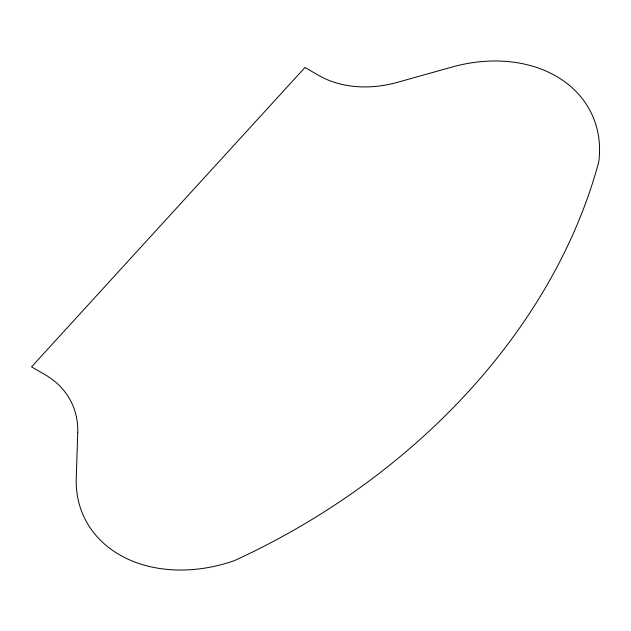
<?xml version="1.0" encoding="UTF-8"?>
<svg xmlns="http://www.w3.org/2000/svg" width="631" height="631" viewBox="0 0 631 631"><rect width="100%" height="100%" fill="white"/><g stroke="black" fill="none" stroke-linecap="round" stroke-linejoin="round"><path stroke-width="0.95" d="M77.731 432.456L76.256 478.353A135.744 104.588 -25.4 0 0 234.598 560.557A586.412 451.835 -25.4 0 0 598.772 161.836A135.744 104.596 -25.4 0 0 451.883 67.083L397.522 82.314A102.585 79.041 -25.4 0 1 318.568 75.341L304.994 67.478L31.55 366.871L45.124 374.735A102.585 79.041 -25.4 0 1 77.731 432.456"/></g></svg>
